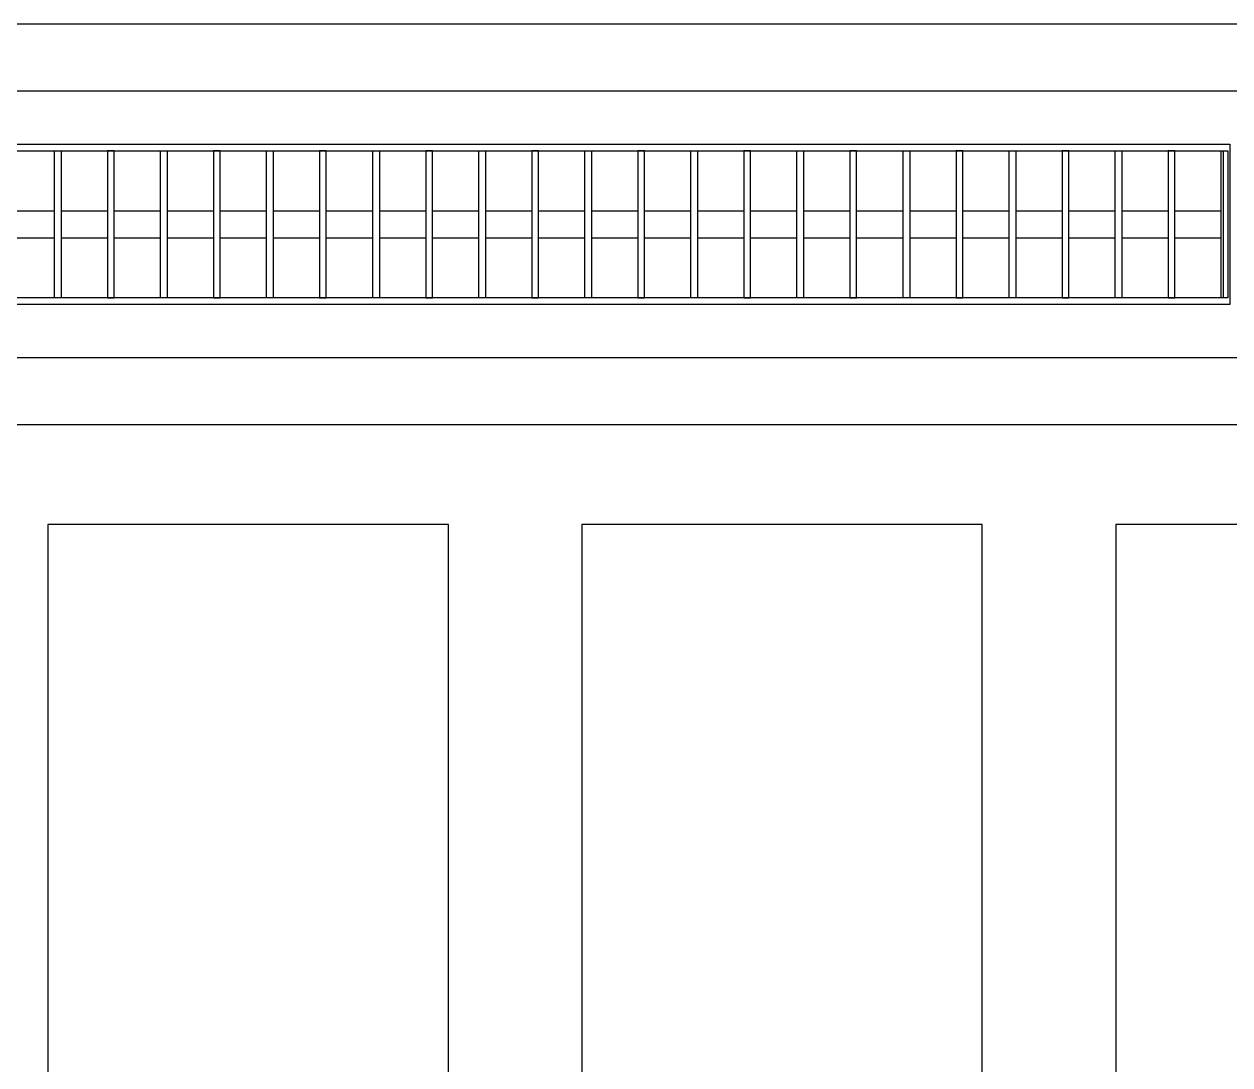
# Model space of a CAD drawing. Header units: millimetres. Extents: x -794334 to -714814, y -17806 to 22403.
# Drawn here: x -754249 to -753346, y -3201 to -2421 of the extents above; entities that cross this region are included whole.
import ezdxf
from ezdxf.xclip import XClip

# ---------------------------------------------------------------- set-up
doc = ezdxf.new("R2010")
doc.units = ezdxf.units.MM
doc.header["$XCLIPFRAME"] = 0
for name, color, linetype in [('000 - WIPEOUT', 250, 'Continuous'), ('001 - ASCESSORIES', 251, 'Continuous'), ('A04_TUBE SERIES', 2, 'Continuous'), ('A11_ALU.SOLID SHEET', 2, 'Continuous')]:
    doc.layers.add(name, color=color, linetype=linetype)

# ---------------------------------------------------------------- blocks, each defined once
blk = doc.blocks.new('*U1037')
at = {"color": 1}
blk.add_wipeout([(600, -60), (-600, -60), (-600, 60), (600, 60)], dxfattribs=at).dxf.layer = '000 - WIPEOUT'
at = {"layer": '001 - ASCESSORIES', "color": 0}
blk.add_lwpolyline([(600, -60), (-600, -60), (-600, 60), (600, 60)], close=True, dxfattribs=at)
at = {"layer": '001 - ASCESSORIES'}
for points in [[(595, -55), (-595, -55), (-595, 55), (595, 55)], [(-275.63, -55), (-280.63, -55), (-280.63, 55), (-275.63, 55)], [(-240.9, -55), (-235.9, -55), (-235.9, 55), (-240.9, 55)], [(-196.17, -55), (-201.17, -55), (-201.17, 55), (-196.17, 55)], [(-161.43, -55), (-156.43, -55), (-156.43, 55), (-161.43, 55)], [(-116.7, -55), (-121.7, -55), (-121.7, 55), (-116.7, 55)], [(-81.97, -55), (-76.97, -55), (-76.97, 55), (-81.97, 55)], [(-37.23, -55), (-42.23, -55), (-42.23, 55), (-37.23, 55)], [(-2.5, -55), (2.5, -55), (2.5, 55), (-2.5, 55)], [(42.23, -55), (37.23, -55), (37.23, 55), (42.23, 55)], [(76.97, -55), (81.97, -55), (81.97, 55), (76.97, 55)], [(121.7, -55), (116.7, -55), (116.7, 55), (121.7, 55)], [(156.43, -55), (161.43, -55), (161.43, 55), (156.43, 55)], [(201.17, -55), (196.17, -55), (196.17, 55), (201.17, 55)], [(235.9, -55), (240.9, -55), (240.9, 55), (235.9, 55)], [(280.63, -55), (275.63, -55), (275.63, 55), (280.63, 55)], [(315.37, -55), (320.37, -55), (320.37, 55), (315.37, 55)], [(360.1, -55), (355.1, -55), (355.1, 55), (360.1, 55)], [(394.83, -55), (399.83, -55), (399.83, 55), (394.83, 55)], [(439.57, -55), (434.57, -55), (434.57, 55), (439.57, 55)], [(474.3, -55), (479.3, -55), (479.3, 55), (474.3, 55)], [(519.03, -55), (514.03, -55), (514.03, 55), (519.03, 55)], [(553.77, -55), (558.77, -55), (558.77, 55), (553.77, 55)], [(598.5, -55), (593.5, -55), (593.5, 55), (598.5, 55)]]:
    blk.add_lwpolyline(points, close=True, dxfattribs=at)
for points in [[(-315.37, 10), (-280.63, 10)], [(-275.63, 10), (-240.9, 10)], [(-235.9, 10), (-201.17, 10)], [(-196.17, 10), (-161.43, 10)], [(-156.43, 10), (-121.7, 10)], [(-116.7, 10), (-81.97, 10)], [(-76.97, 10), (-42.23, 10)], [(-37.23, 10), (-2.5, 10)], [(2.5, 10), (37.23, 10)], [(42.23, 10), (76.97, 10)], [(81.97, 10), (116.7, 10)], [(121.7, 10), (156.43, 10)], [(161.43, 10), (196.17, 10)], [(201.17, 10), (235.9, 10)], [(240.9, 10), (275.63, 10)], [(280.63, 10), (315.37, 10)], [(320.37, 10), (355.1, 10)], [(360.1, 10), (394.83, 10)], [(399.83, 10), (434.57, 10)], [(439.57, 10), (474.3, 10)], [(479.3, 10), (514.03, 10)], [(519.03, 10), (553.77, 10)], [(558.77, 10), (593.5, 10)], [(-315.37, -10), (-280.63, -10)], [(-275.63, -10), (-240.9, -10)], [(-235.9, -10), (-201.17, -10)], [(-196.17, -10), (-161.43, -10)], [(-156.43, -10), (-121.7, -10)], [(-116.7, -10), (-81.97, -10)], [(-76.97, -10), (-42.23, -10)], [(-37.23, -10), (-2.5, -10)], [(2.5, -10), (37.23, -10)], [(42.23, -10), (76.97, -10)], [(81.97, -10), (116.7, -10)], [(121.7, -10), (156.43, -10)], [(161.43, -10), (196.17, -10)], [(201.17, -10), (235.9, -10)], [(240.9, -10), (275.63, -10)], [(280.63, -10), (315.37, -10)], [(320.37, -10), (355.1, -10)], [(360.1, -10), (394.83, -10)], [(399.83, -10), (434.57, -10)], [(439.57, -10), (474.3, -10)], [(479.3, -10), (514.03, -10)], [(519.03, -10), (553.77, -10)], [(558.77, -10), (593.5, -10)]]:
    blk.add_lwpolyline(points, dxfattribs=at)
blk = doc.blocks.new('*U1081')
blk.add_attdef('EXTR.OVL-LENGTH_', (-25, -59.09), '', height=5)
blk.add_wipeout([(-25, 0), (25, 0), (25, 9303), (-25, 9303)]).dxf.layer = '000 - WIPEOUT'
at = {"layer": 'A04_TUBE SERIES', "color": 0}
blk.add_lwpolyline([(-25, 0), (25, 0), (25, 9303), (-25, 9303)], close=True, dxfattribs=at)
blk = doc.blocks.new('*U1240')
at = {"color": 3}
for points in [[(-437.5, -9850), (437.5, -9850), (437.5, -10150), (-437.5, -10150)], [(-437.5, -10250), (437.5, -10250), (437.5, -10550), (-437.5, -10550)], [(-437.5, -10650), (437.5, -10650), (437.5, -10950), (-437.5, -10950)]]:
    blk.add_wipeout(points, dxfattribs=at).dxf.layer = '000 - WIPEOUT'
at = {"layer": 'A11_ALU.SOLID SHEET', "color": 0, "linetype": 'ByBlock'}
for points in [[(-437.5, -10150), (437.5, -10150), (437.5, -9850), (-437.5, -9850)], [(-437.5, -10550), (437.5, -10550), (437.5, -10250), (-437.5, -10250)], [(-437.5, -10950), (437.5, -10950), (437.5, -10650), (-437.5, -10650)]]:
    blk.add_lwpolyline(points, close=True, dxfattribs=at)
blk = doc.blocks.new('*U1630')
blk.add_blockref('*U1037', (-9264.5, -6150.5))
at = {"layer": 'A04_TUBE SERIES', "color": 0, "linetype": 'ByBlock', "rotation": 270}
for p in [(-10453, -6025.5), (-10453, -6275.5)]:
    blk.add_blockref('*U1081', p, dxfattribs=at)
at = {"layer": 'A11_ALU.SOLID SHEET', "color": 0, "linetype": 'ByBlock', "rotation": 90}
blk.add_blockref('*U1240', (-19400, -6813), dxfattribs=at)

msp = doc.modelspace()

# ---------------------------------------------------------------- block references
at = {"layer": 'A11_ALU.SOLID SHEET'}
ref = msp.add_blockref('*U1630', (-744681.24, 3579.02), dxfattribs=at)
XClip(ref).set_block_clipping_path([(-45802.4668593339, -9620.0029952967), (23702.8690583039, 10334.9999958097)])

doc.saveas('drawing.dxf')
